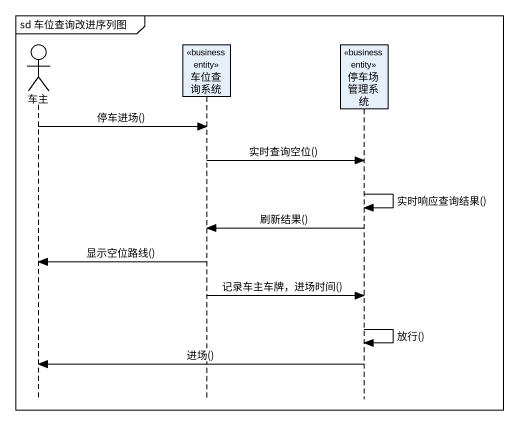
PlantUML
@startuml
mainframe sd 车位查询改进序列图
hide footbox
actor 车主
participant 车位查询系统 <<business entity>>
participant 停车场管理系统 <<business entity>>

车主 -> 车位查询系统 : 停车进场()
车位查询系统 -> 停车场管理系统 : 实时查询空位()
停车场管理系统 -> 停车场管理系统 : 实时响应查询结果()
停车场管理系统 -> 车位查询系统 : 刷新结果()
车位查询系统 -> 车主 : 显示空位路线()
车位查询系统 -> 停车场管理系统 : 记录车主车牌，进场时间()
停车场管理系统 -> 停车场管理系统 : 放行()
停车场管理系统 -> 车主 : 进场()
@enduml
